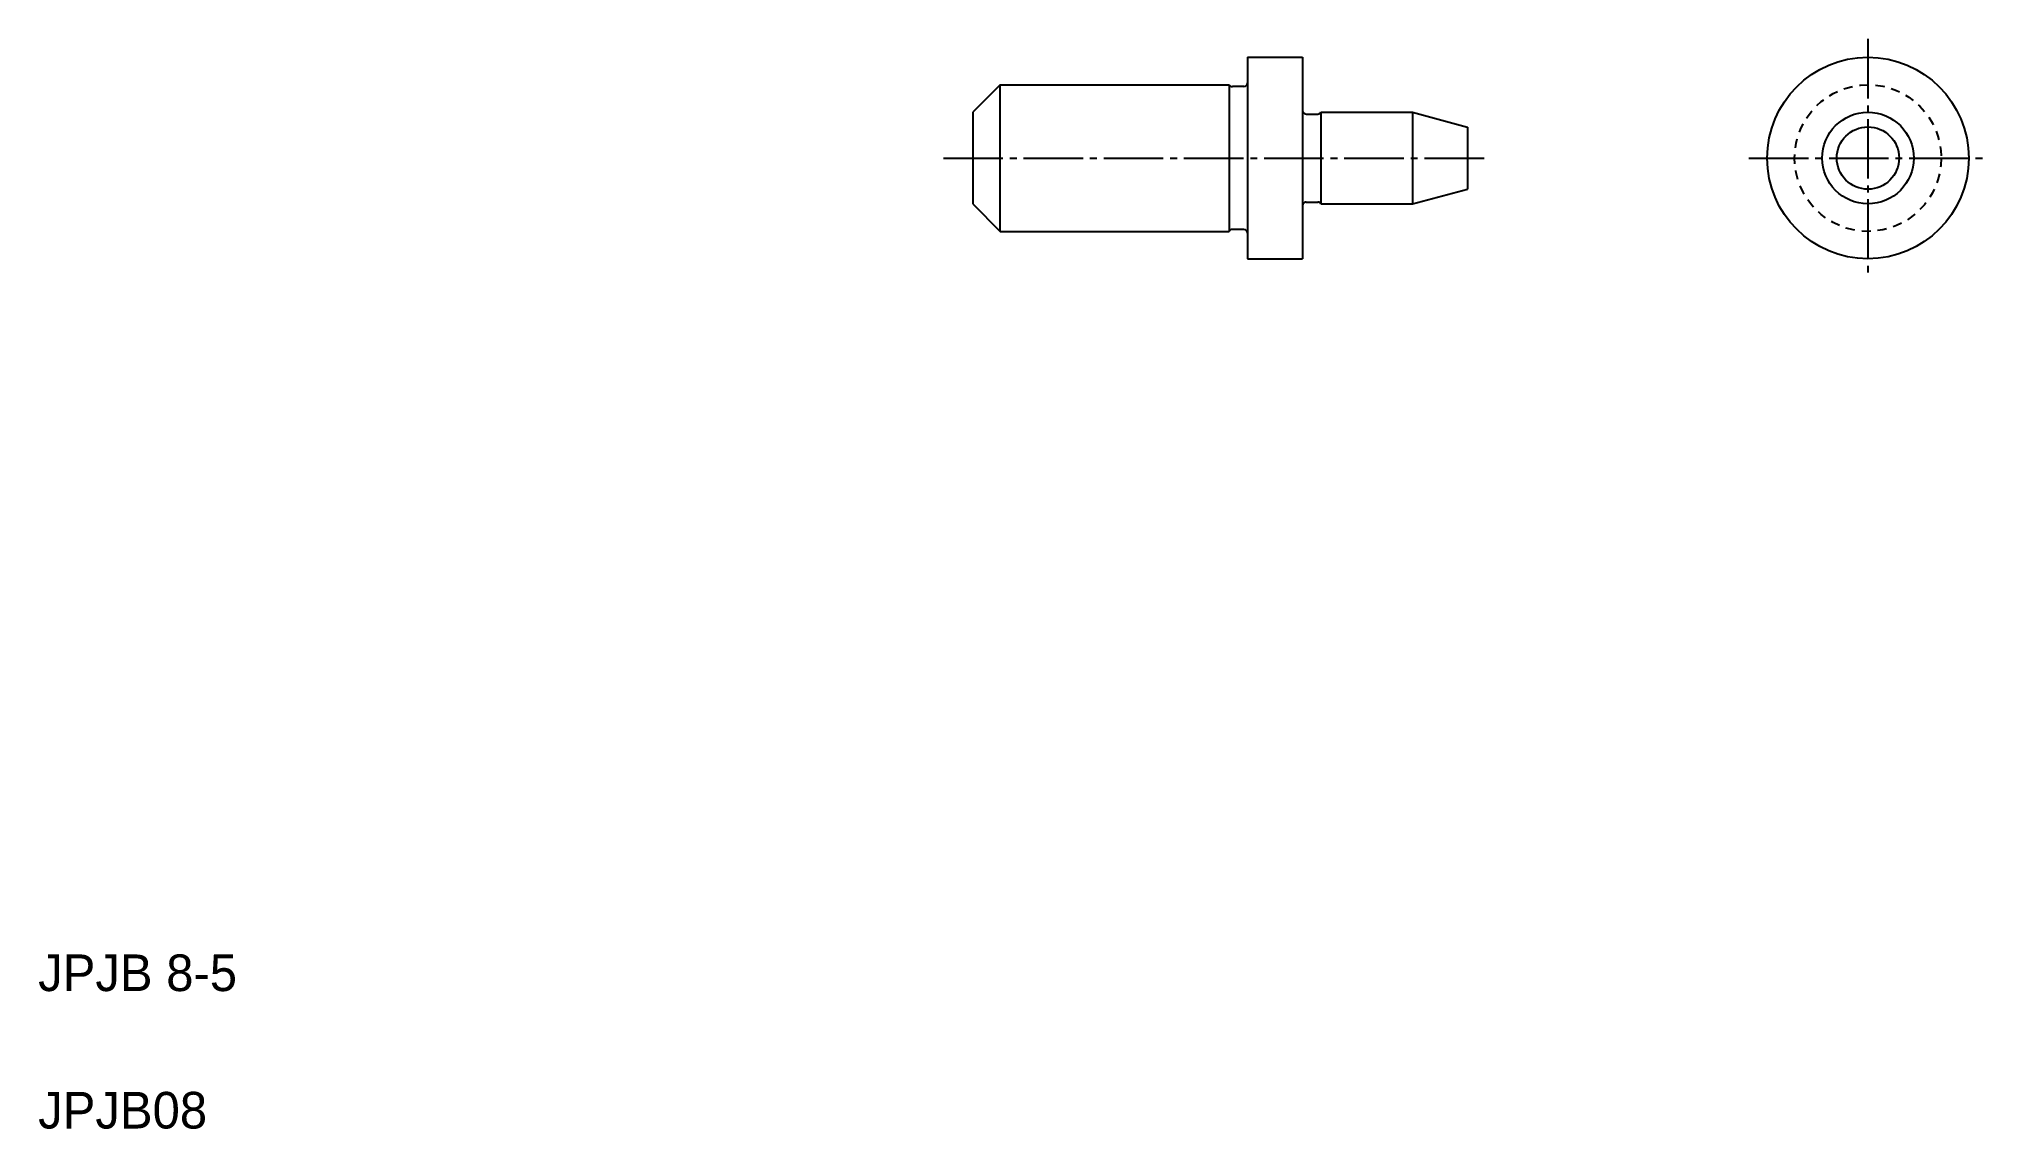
# Model space of a CAD drawing. Extents: x 5 to 111, y 5 to 64.
import ezdxf

# ---------------------------------------------------------------- set-up
doc = ezdxf.new("R2010")
doc.units = 0
doc.header["$LTSCALE"] = 0.25
doc.linetypes.add('CENTER', pattern=[17.5, 13, -1.5, 1.5, -1.5])
doc.linetypes.add('DASHED', pattern=[3.5, 2, -1.5])
doc.layers.get('0').update_dxf_attribs({"linetype": 'CONTINUOUS'})
doc.layers.add('CENTER', color=1, linetype='CENTER')
doc.styles.get("Standard").update_dxf_attribs({"font": 'txt', "height": 1.6})

msp = doc.modelspace()

# ---------------------------------------------------------------- linework, layer by layer
at = {"linetype": 'CONTINUOUS'}
for p, q in [((70.99, 63.46), (70.99, 54.01)), ((70.99, 63.46), (73.99, 63.46)), ((73.99, 63.46), (73.99, 52.46)), ((57.49, 61.96), (55.99, 60.46)), ((57.49, 61.96), (69.99, 61.96)), ((57.49, 53.96), (57.49, 61.96)), ((69.99, 61.96), (69.99, 53.96)), ((70.79, 61.86), (70.16, 61.86)), ((55.99, 60.46), (55.99, 55.46)), ((74.19, 60.36), (74.82, 60.36)), ((74.99, 60.46), (79.99, 60.46)), ((74.99, 60.46), (74.99, 55.46)), ((79.99, 60.46), (79.99, 55.46)), ((82.99, 59.65), (82.99, 56.26)), ((55.99, 55.46), (57.49, 53.96)), ((70.99, 55.51), (70.99, 52.46)), ((74.19, 55.56), (74.82, 55.56)), ((74.99, 55.46), (79.99, 55.46)), ((57.49, 53.96), (69.99, 53.96)), ((70.79, 54.06), (70.16, 54.06)), ((70.99, 52.46), (73.99, 52.46))]:
    msp.add_line(p, q, dxfattribs=at)
for p, q in [((70.99, 61.1), (70.99, 61.1)), ((79.99, 60.46), (82.99, 59.65)), ((70.99, 58.74), (70.99, 58.74)), ((79.99, 55.46), (82.99, 56.26))]:
    msp.add_line(p, q)
for radius in [5.5, 2.5, 1.7]:
    msp.add_circle((104.84, 57.96), radius, dxfattribs=at)
at = {"color": 3, "linetype": 'DASHED'}
msp.add_circle((104.84, 57.96), 4, dxfattribs=at)
at = {"linetype": 'CONTINUOUS'}
for centre, start, end in [((70.16, 62.06), 210, 270), ((70.79, 62.06), 270, 0), ((74.19, 60.56), 180, 270), ((74.82, 60.56), 270, 330), ((74.19, 55.36), 90, 180), ((74.82, 55.36), 30, 90), ((70.16, 53.86), 90, 150), ((70.79, 53.86), 0, 90)]:
    msp.add_arc(centre, 0.2, start, end, dxfattribs=at)
at = {"layer": 'CENTER', "color": 1, "linetype": 'CENTER'}
for p, q in [((104.84, 64.46), (104.84, 51.46)), ((54.39, 57.96), (83.89, 57.96)), ((98.34, 57.96), (111.34, 57.96))]:
    msp.add_line(p, q, dxfattribs=at)

# ---------------------------------------------------------------- texts
for s, p in [('JPJB 8-5', (5, 12.5)), ('JPJB08', (5, 5))]:
    msp.add_text(s, height=2).set_placement(p)

doc.saveas('drawing.dxf')
